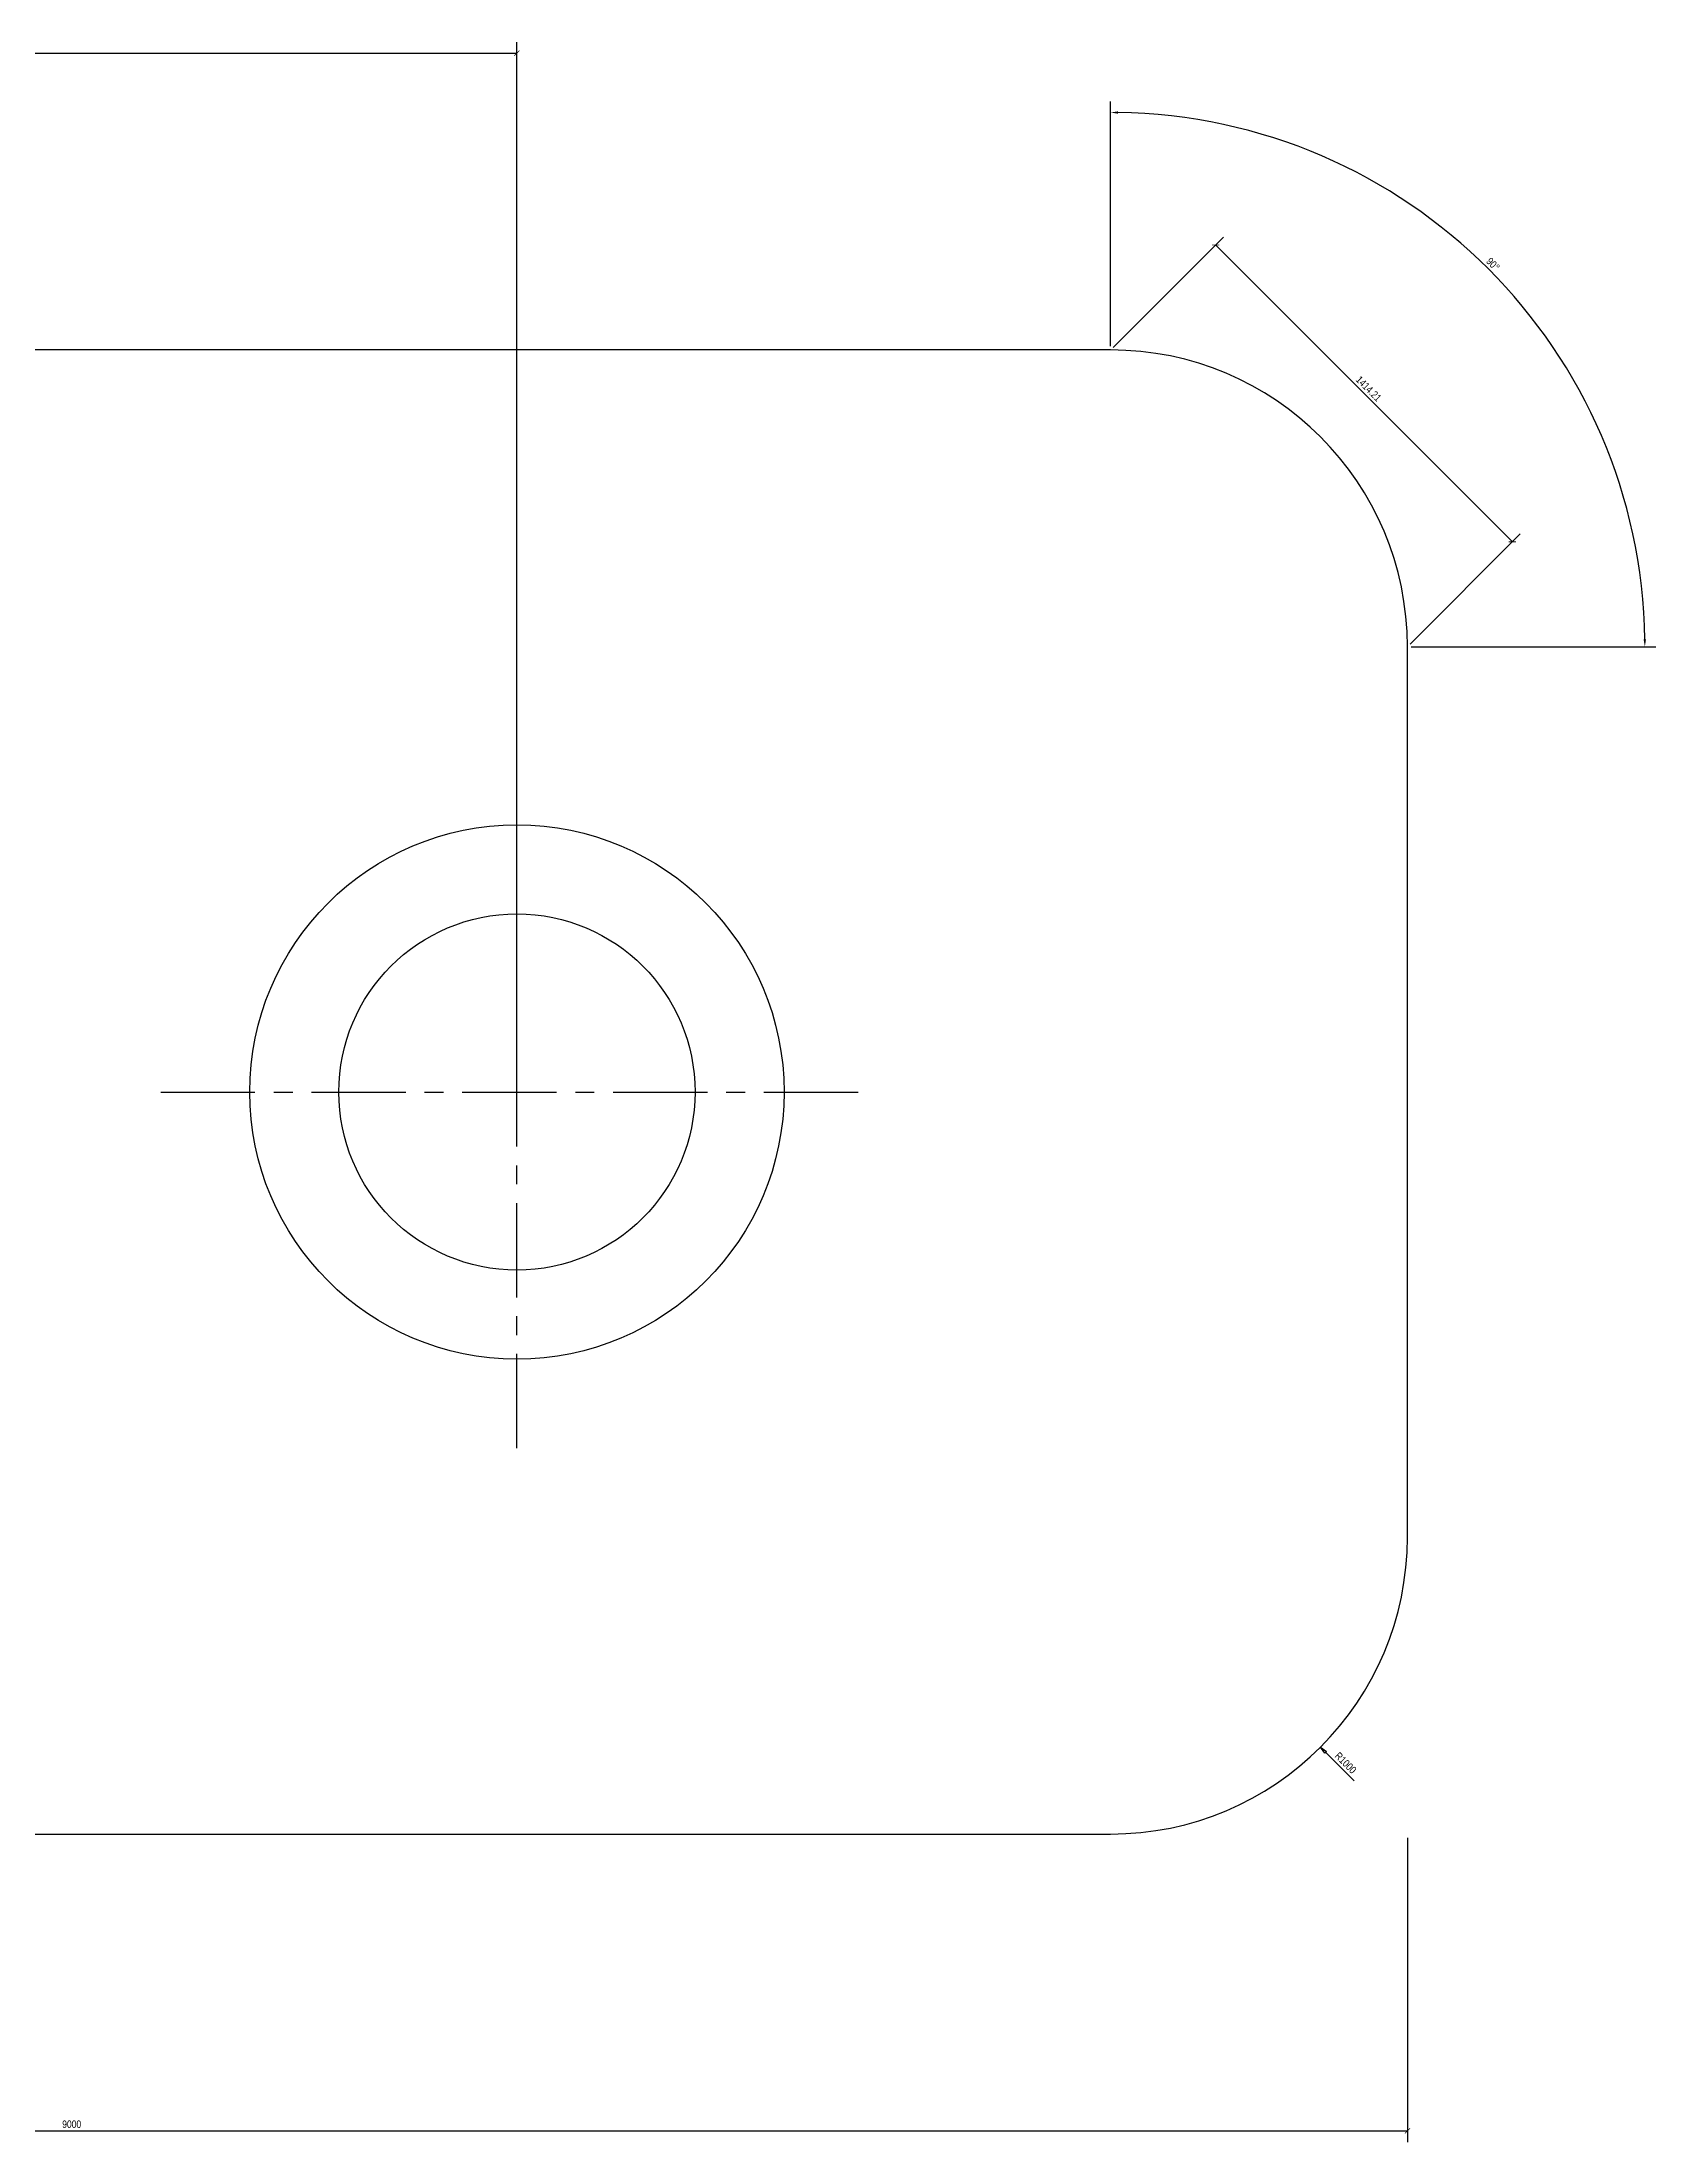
# Model space of a CAD drawing. Extents: x -10 to 98, y -10 to 60.
# Drawn here: x 44 to 98.4, y -10.4 to 60.4 of the extents above; entities that cross this region are included whole.
import ezdxf
from ezdxf.enums import TextEntityAlignment as Align

# ---------------------------------------------------------------- set-up
doc = ezdxf.new("R2010")
doc.units = 0
doc.linetypes.add('CENTER', pattern=[5.08, 3.175, -0.635, 0.635, -0.635])
for name, color, linetype in [('CENTER', 1, 'CENTER'), ('DIMS', 3, 'Continuous'), ('HIDDEN', 5, 'Continuous'), ('OUTLINE', 7, 'Continuous')]:
    doc.layers.add(name, color=color, linetype=linetype)
doc.styles.add('OpenSansCondensed-Light', font='OpenSansCondensed-Light.ttf')
doc.dimstyles.new('EZ_CURVED', dxfattribs={"dimtxt": 0.25, "dimasz": 0.25, "dimexe": 0.375, "dimexo": 0.125, "dimgap": 0.1, "dimtad": 1, "dimlfac": 100, "dimzin": 12, "dimcen": 2.5, "dimazin": 3, "dimtfac": 0.5, "dimtmove": 0, "dimatfit": 3})
doc.dimstyles.new('EZ_RADIUS', dxfattribs={"dimtxt": 0.25, "dimasz": 0.25, "dimexe": 0.375, "dimexo": 0.125, "dimgap": 0.1, "dimtad": 1, "dimlfac": 100, "dimzin": 12, "dimblk": 'CLOSEDBLANK', "dimcen": 0, "dimazin": 3, "dimtfac": 0.5, "dimtofl": 0, "dimtmove": 0, "dimatfit": 3})
doc.dimstyles.new('EZDXF', dxfattribs={"dimtxt": 0.25, "dimasz": 0.175, "dimexe": 0.375, "dimexo": 0.125, "dimgap": 0.1, "dimtad": 1, "dimlfac": 100, "dimzin": 12, "dimblk": 'ARCHTICK', "dimcen": 2.5, "dimazin": 3, "dimtfac": 0.5, "dimtmove": 0, "dimatfit": 3})

# ---------------------------------------------------------------- blocks, each defined once
blk = doc.blocks.new('_ARCHTICK')
at = {"color": 0, "linetype": 'BYBLOCK', "const_width": 0.15}
blk.add_lwpolyline([(-0.5, -0.5), (0.5, 0.5)], dxfattribs=at)
blk = doc.blocks.new('*D1')
for p, q in [((0, -0.125), (0, -10.375)), ((90, -0.125), (90, -10.375)), ((0, -10), (90, -10))]:
    blk.add_line(p, q)
at = {"layer": 'Defpoints'}
for p in [(0, 0), (90, 0), (0, -10)]:
    blk.add_point(p, dxfattribs=at)
at = {"layer": 'DIMS', "xscale": 0.175, "yscale": 0.175, "rotation": 180}
blk.add_blockref('_ARCHTICK', (0, -10), dxfattribs=at)
at = {"layer": 'DIMS', "xscale": 0.175, "yscale": 0.175}
blk.add_blockref('_ARCHTICK', (90, -10), dxfattribs=at)
at = {"layer": 'DIMS', "style": 'OpenSansCondensed-Light'}
blk.add_text('9000', height=0.25, dxfattribs=at).set_placement((45, -9.775), align=Align.MIDDLE_CENTER)
blk = doc.blocks.new('*D3')
for p, q in [((20, 25.125), (20, 60.375)), ((60, 25.125), (60, 60.375)), ((20, 60), (60, 60))]:
    blk.add_line(p, q)
at = {"layer": 'Defpoints'}
for p in [(20, 60), (20, 25), (60, 25)]:
    blk.add_point(p, dxfattribs=at)
at = {"layer": 'DIMS', "xscale": 0.175, "yscale": 0.175, "rotation": 180}
blk.add_blockref('_ARCHTICK', (20, 60), dxfattribs=at)
at = {"layer": 'DIMS', "xscale": 0.175, "yscale": 0.175}
blk.add_blockref('_ARCHTICK', (60, 60), dxfattribs=at)
at = {"layer": 'DIMS', "style": 'OpenSansCondensed-Light'}
blk.add_text('4000', height=0.25, dxfattribs=at).set_placement((40, 60.225), align=Align.MIDDLE_CENTER)
blk = doc.blocks.new('*D4')
for p, q in [((80.088, 50.088), (83.801, 53.801)), ((83.536, 53.536), (93.536, 43.536)), ((90.088, 40.088), (93.801, 43.801))]:
    blk.add_line(p, q)
at = {"layer": 'Defpoints'}
for p in [(83.536, 53.536), (80, 50), (90, 40)]:
    blk.add_point(p, dxfattribs=at)
at = {"layer": 'DIMS', "xscale": 0.175, "yscale": 0.175}
for p, rotation in [((83.536, 53.536), 135), ((93.536, 43.536), -45)]:
    blk.add_blockref('_ARCHTICK', p, dxfattribs=dict(at, rotation=rotation))
at = {"layer": 'DIMS', "style": 'OpenSansCondensed-Light'}
blk.add_text('1414.21', height=0.25, rotation=-45, dxfattribs=at).set_placement((88.695, 48.695), align=Align.MIDDLE_CENTER)
blk = doc.blocks.new('_CLOSEDBLANK')
at = {"color": 0, "linetype": 'BYBLOCK'}
blk.add_lwpolyline([(-1, 0.16), (0, 0), (-1, -0.16)], close=True, dxfattribs=at)
blk = doc.blocks.new('*D5')
blk.add_line((87.248, 2.752), (88.202, 1.798))
at = {"layer": 'Defpoints'}
for p in [(80, 10), (87.071, 2.929)]:
    blk.add_point(p, dxfattribs=at)
at = {"layer": 'DIMS', "xscale": 0.25, "yscale": 0.25, "rotation": 135}
blk.add_blockref('_CLOSEDBLANK', (87.071, 2.929), dxfattribs=at)
at = {"layer": 'DIMS', "style": 'OpenSansCondensed-Light'}
blk.add_text('R1000', height=0.25, rotation=315, dxfattribs=at).set_placement((87.92, 2.399), align=Align.MIDDLE_CENTER)
blk = doc.blocks.new('_CLOSEDFILLED')
at = {"color": 0, "linetype": 'BYBLOCK'}
blk.add_solid([(-1, 0.16), (0, 0), (-1, -0.16)], dxfattribs=at)
blk = doc.blocks.new('*D7')
for p, q in [((80, 50.125), (80, 58.375)), ((90.125, 40), (98.375, 40))]:
    blk.add_line(p, q)
at = {"layer": 'Defpoints'}
for p in [(92.728, 52.728), (80, 50), (80, 40), (90, 40)]:
    blk.add_point(p, dxfattribs=at)
at = {"layer": 'DIMS'}
blk.add_arc((80, 40), 18, 0.79577, 89.20423, dxfattribs=at)
at = {"layer": 'DIMS', "xscale": 0.25, "yscale": 0.25}
for p, rotation in [((80, 58), 179.60211264227027), ((98, 40), 270.39788735772976)]:
    blk.add_blockref('_CLOSEDFILLED', p, dxfattribs=dict(at, rotation=rotation))
at = {"layer": 'DIMS', "style": 'OpenSansCondensed-Light'}
blk.add_text('90°', height=0.25, rotation=-45, dxfattribs=at).set_placement((92.887, 52.887), align=Align.MIDDLE_CENTER)

msp = doc.modelspace()

# ---------------------------------------------------------------- linework, layer by layer
at = {"layer": 'CENTER'}
for p, q in [((60, 13), (60, 37)), ((48, 25), (72, 25))]:
    msp.add_line(p, q, dxfattribs=at)
at = {"layer": 'HIDDEN'}
msp.add_circle((60, 25), 9, dxfattribs=at)
at = {"layer": 'OUTLINE'}
for p, q in [((80, 50), (0, 50)), ((90, 10), (90, 40)), ((0, 0), (80, 0))]:
    msp.add_line(p, q, dxfattribs=at)
msp.add_circle((60, 25), 6, dxfattribs=at)
for centre, start, end in [((80, 40), 0, 90), ((80, 10), 270, 0)]:
    msp.add_arc(centre, 10, start, end, dxfattribs=at)

# ---------------------------------------------------------------- dimensions: what is measured, and where the dimension line sits
at = {"layer": 'DIMS'}
for base, p1, p2, picture, middle in [((20, 60), (20, 25), (60, 25), '*D3', (40, 60.225)), ((0, -10), (0, 0), (90, 0), '*D1', (45, -9.775))]:
    dim = msp.add_linear_dim(base=base, p1=p1, p2=p2, dimstyle='EZDXF', dxfattribs=at)
    dim.commit()
    dim.dimension.update_dxf_attribs({"geometry": picture, "text_midpoint": middle})
dim = msp.add_angular_dim_3p(base=(92.72792, 52.72792), center=(80, 40), p1=(90, 40), p2=(80, 50), dimstyle='EZ_CURVED', dxfattribs=at)
dim.commit()
dim.dimension.update_dxf_attribs({"geometry": '*D7', "text_midpoint": (92.88702, 52.88702)})
dim = msp.add_linear_dim(base=(83.53553, 53.53553), p1=(80, 50), p2=(90, 40), angle=315, dimstyle='EZDXF', dxfattribs=at)
dim.commit()
dim.dimension.update_dxf_attribs({"geometry": '*D4', "text_midpoint": (88.69463, 48.69463)})
dim = msp.add_radius_dim(center=(80, 10), mpoint=(87.07107, 2.92893), dimstyle='EZ_RADIUS', dxfattribs=at)
dim.commit()
dim.dimension.update_dxf_attribs({"geometry": '*D5', "text_midpoint": (87.9196, 2.3986)})

doc.saveas('drawing.dxf')
